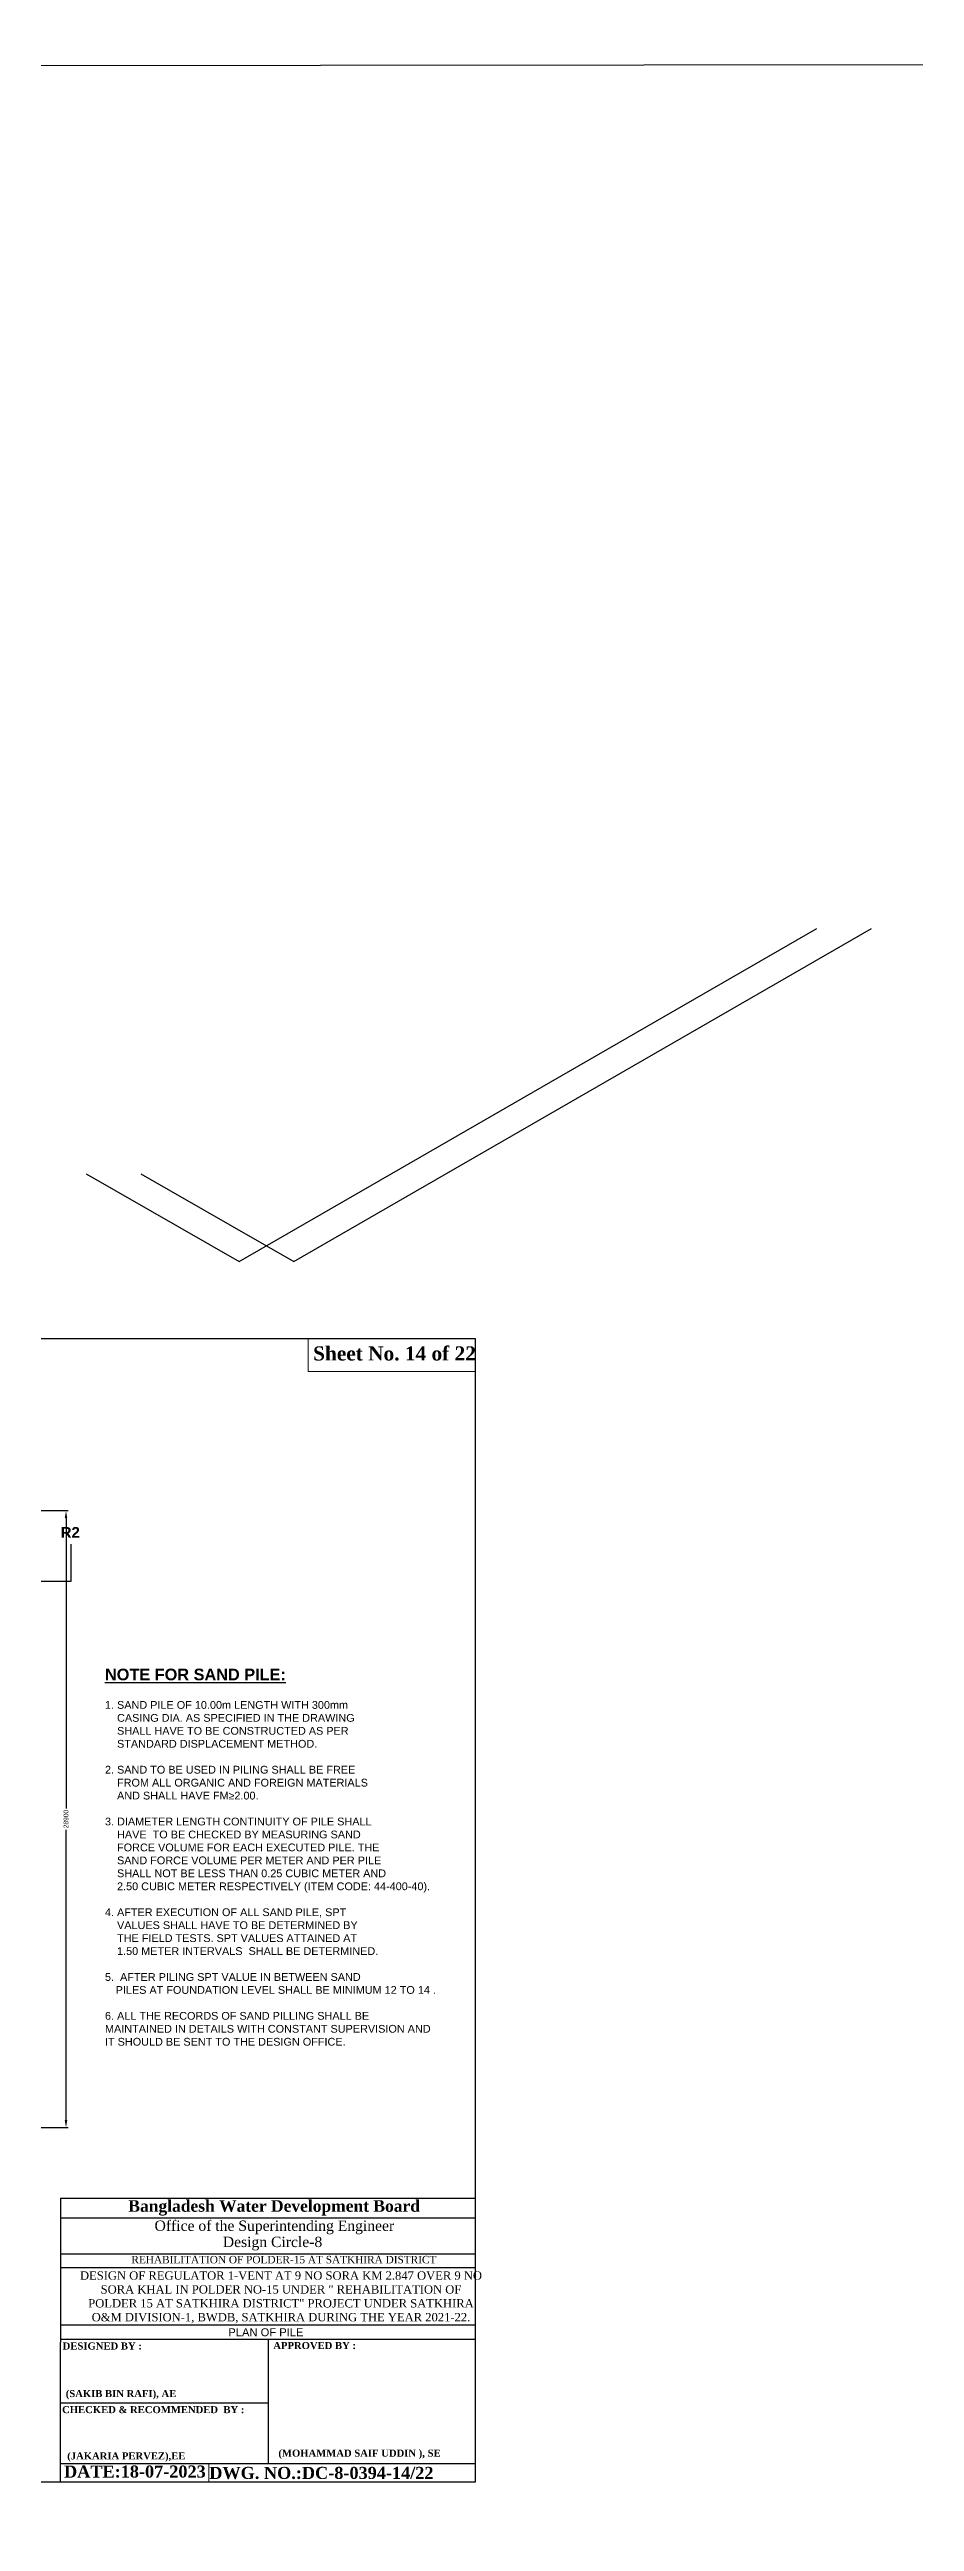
# Model space of a CAD drawing. Extents: x -426260 to 2055400, y -4304674 to -305611.
# Drawn here: x 878756 to 919283, y -1951265 to -1835469 of the extents above; entities that cross this region are included whole.
import ezdxf

# ---------------------------------------------------------------- set-up
doc = ezdxf.new("R2010")
doc.units = 0
doc.header["$LTSCALE"] = 300
doc.header["$MEASUREMENT"] = 0
doc.header["$PDMODE"] = 3
doc.layers.get('DEFPOINTS').update_dxf_attribs({"linetype": 'CONTINUOUS'})
doc.layers.add('Dim', color=7, linetype='CONTINUOUS', lineweight=9)
for name, color, linetype in [('LINE', 7, 'CONTINUOUS'), ('Pile Placing Line', 10, 'CONTINUOUS'), ('TEXT', 10, 'CONTINUOUS')]:
    doc.layers.add(name, color=color, linetype=linetype)
doc.styles.add('Arial', font='arial.ttf')
doc.dimstyles.new('3', dxfattribs={"dimtxt": 225, "dimasz": 350, "dimexe": 100, "dimexo": 25, "dimgap": 9, "dimtad": 0, "dimdec": 0, "dimzin": 0, "dimdsep": 46, "dimtxsty": 'Standard', "dimcen": 0, "dimclrd": 5, "dimclre": 6, "dimclrt": 256, "dimadec": 0, "dimazin": 0, "dimtfac": 1, "dimtdec": 0, "dimtofl": 0, "dimtmove": 2, "dimatfit": 3, "dimfxl": 1, "dimtolj": 1, "dimtzin": 0, "dimarcsym": 0})

# ---------------------------------------------------------------- blocks, each defined once
blk = doc.blocks.new('*D1244')
at = {"layer": 'DEFPOINTS', "color": 0, "ltscale": 0.5, "transparency": 16777216}
for p in [(874817, -1903909), (874817, -1932809), (879532, -1932809)]:
    blk.add_point(p, dxfattribs=at)
at = {"layer": 'LINE', "color": 6, "lineweight": -2, "ltscale": 0.5, "transparency": 16777216}
for p, q in [((874842, -1903909), (879632, -1903909)), ((874842, -1932809), (879632, -1932809))]:
    blk.add_line(p, q, dxfattribs=at)
at = {"layer": 'LINE', "color": 5, "lineweight": -2, "ltscale": 0.5, "transparency": 16777216}
for p, q in [((879532, -1904259), (879532, -1917863)), ((879532, -1932459), (879532, -1918856))]:
    blk.add_line(p, q, dxfattribs=at)
at = {"layer": 'LINE', "color": 5, "ltscale": 0.5, "transparency": 16777216}
for points in [[(879473, -1904259), (879590, -1904259), (879532, -1903909)], [(879473, -1932459), (879590, -1932459), (879532, -1932809)]]:
    blk.add_solid(points, dxfattribs=at)
at = {"layer": 'LINE', "ltscale": 0.5, "transparency": 16777216, "insert": (879532, -1918359), "char_height": 225, "attachment_point": 5, "rotation": 90}
blk.add_mtext('\\A1;28900', dxfattribs=at)

msp = doc.modelspace()

# ---------------------------------------------------------------- linework, layer by layer
at = {"layer": 'LINE', "color": 3, "ltscale": 0.5}
for p, q in [((887640.3, -1892243.2), (914704.1, -1876651.4)), ((890199.5, -1892243.2), (917263.3, -1876651.4)), ((880475.1, -1888141.2), (887640.3, -1892243.2)), ((883034.2, -1888141.2), (890199.5, -1892243.2))]:
    msp.add_line(p, q, dxfattribs=at)
at = {"layer": 'LINE'}
for p, q in [((879271.5, -1936115), (898718.7, -1936115)), ((879271.5, -1936115), (879271.5, -1942880.1)), ((879271.5, -1937037), (898718.7, -1937037)), ((879271.5, -1938721.1), (898718.7, -1938721.1)), ((879271.5, -1939367), (898718.7, -1939367)), ((879271.5, -1942057.5), (898718.7, -1942057.5)), ((879271.5, -1942725.4), (898718.7, -1942725.4)), ((879271.5, -1949406.4), (879271.5, -1942880.1)), ((888995.1, -1942725.4), (888995.1, -1948543.4)), ((879271.5, -1945704.2), (888995.1, -1945704.2)), ((879271.5, -1948543.4), (898718.7, -1948543.4)), ((882920.3, -1948543.4), (898718.7, -1948543.4)), ((882920.3, -1948543.4), (898718.7, -1948543.4)), ((882920.3, -1948543.4), (898718.7, -1948543.4))]:
    msp.add_line(p, q, dxfattribs=at)
at = {"layer": 'LINE', "lineweight": 9}
msp.add_line((898718.7, -1936115), (898718.7, -1949406.4), dxfattribs=at)
at = {"layer": 'LINE', "color": 7, "lineweight": 9}
for p, q in [((886222.1, -1948543.4), (886222.1, -1949406.4)), ((898718.7, -1949406.4), (879918.6, -1949406.4)), ((894706.8, -1949406.4), (896021.6, -1949406.4))]:
    msp.add_line(p, q, dxfattribs=at)
at = {"layer": 'LINE', "color": 3, "ltscale": 0.5}
msp.add_lwpolyline([(-419113.7, -1837581.6), (1602949.6, -1835468.5), (1599037.3, -2021289.6), (-426259.8, -2021289.6)], close=True, dxfattribs=at)
at = {"layer": 'LINE'}
msp.add_lwpolyline([(822997.6, -1949406.4), (898718.7, -1949406.4), (898718.7, -1895860.7), (822997.6, -1895860.7)], close=True, dxfattribs=at)
at = {"layer": 'LINE', "lineweight": 9}
msp.add_lwpolyline([(898718.7, -1895860.7), (890871.3, -1895860.7), (890871.3, -1897400), (898718.7, -1897400)], close=True, dxfattribs=at)
at = {"layer": 'Pile Placing Line', "ltscale": 0.5}
for p, q in [((879776.7, -1907208.3), (879776.7, -1905475.1)), ((864637.8, -1907208.3), (879776.7, -1907208.3))]:
    msp.add_line(p, q, dxfattribs=at)

# ---------------------------------------------------------------- texts
at = {"layer": 'Dim', "color": 7, "ltscale": 50, "insert": (879731.2, -1904929.8), "char_height": 500, "attachment_point": 5, "style": 'Arial'}
msp.add_mtext('\\A1;{\\fArial|b1|i0|c0|p34;R2}', dxfattribs=at)
at = {"layer": 'LINE', "color": 7, "lineweight": 9}
for s, insert, char_height, width, attachment_point in [('{\\fTimes New Roman|b1|i0|c0|p18;Sheet No. 14 of 22}', (891107.8, -1896218.5), 660.884, 23738.744, 1), ('{\\fTimes New Roman|b1|i0|c0|p18;Bangladesh Water Development Board}', (882452.1, -1936211.2), 541.797, 19461.18, 1), ('{\\fTimes New Roman|b0|i0|c0|p18;Office of the Superintending Engineer}', (883680.1, -1937163.9), 484.857, 17415.888, 1), ('{\\fTimes New Roman|b0|i0|c0|p18;Design Circle-8}', (886878.4, -1937922.1), 484.857, 17415.888, 1), ('{\\fTimes New Roman Greek|b0|i0|c0|p18;\\C256;DESIGN OF REGULATOR 1-VENT AT 9 NO SORA KM 2.847 OVER 9 NO SORA KHAL IN POLDER NO-15 UNDER " REHABILITATION OF POLDER 15 AT SATKHIRA DISTRICT" PROJECT UNDER SATKHIRA O&M DIVISION-1, BWDB, SATKHIRA DURING THE YEAR 2021-22.}', (889602.7, -1941977.1), 390, 18799.43, 8), ('{\\fTimes New Roman Greek|b0|i0|c0|p18;\\C256;REHABILITATION OF POLDER-15 AT SATKHIRA DISTRICT}', (889739, -1939175.3), 350, 17410.57, 8), ('\\A1;{\\fArial|b0|i0|c0|p34;\\C256;PLAN OF PILE}', (888896, -1942591.1), 374.794, 15991.007, 8)]:
    msp.add_mtext(s, dxfattribs=dict(at, insert=insert, char_height=char_height, width=width, attachment_point=attachment_point))
at = {"layer": 'LINE', "color": 7, "lineweight": 9, "attachment_point": 1}
for s, insert, char_height in [('{\\fTimes New Roman|b1|i0|c0|p18;DESIGNED BY :}', (879375.8, -1942876.4), 329.834), ('{\\fTimes New Roman|b1|i0|c0|p18;APPROVED BY :}', (889241.6, -1942855), 329.834), ('{\\fTimes New Roman|b1|i0|c0|p18;\\C0;(SAKIB BIN RAFI), AE}', (879519.6, -1945104.9), 329.834), ('{\\fTimes New Roman|b1|i0|c0|p18;CHECKED & RECOMMENDED  BY :}', (879348.7, -1945857.2), 329.834), ('{\\fTimes New Roman|b1|i0|c0|p18;DATE:18-07-2023}', (879438.6, -1948639.6), 565.147), ('{\\fTimes New Roman|b1|i0|c0|p18;\\C0;(JAKARIA PERVEZ),EE  }', (879589.8, -1948024), 329.834), (' {\\fTimes New Roman|b1|i0|c0|p18;DWG. NO.:DC-8-0394-14/22}', (886033.1, -1948703.7), 565.147), ('{\\fTimes New Roman|b1|i0|c0|p18;\\C0;(MOHAMMAD SAIF UDDIN ), SE}', (889482.3, -1947895.7), 329.834)]:
    msp.add_mtext(s, dxfattribs=dict(at, insert=insert, char_height=char_height))
at = {"layer": 'TEXT', "color": 6, "insert": (881357.5, -1920145.8, 0), "char_height": 325, "width": 15567.82, "attachment_point": 4, "style": 'Arial'}
msp.add_mtext('{\\fArial|b1|i0|c0|p34;\\H1.68x;\\LNOTE FOR SAND PILE:\\fArial|b0|i0|c0|p34;\\l\\P\\fArial|b1|i0|c0|p34;\\H0.6667x;\\P\\fArial|b0|i0|c0|p34;\\C0;1. SAND PILE OF 10.00m LENGTH WITH 300mm\\P    CASING DIA. AS SPECIFIED IN THE DRAWING\\P    SHALL HAVE TO BE CONSTRUCTED AS PER        \\P    STANDARD DISPLACEMENT METHOD.\\C6;\\P\\P\\C0;2. SAND TO BE USED IN PILING SHALL BE FREE\\P    FROM ALL ORGANIC AND FOREIGN MATERIALS    \\P    AND SHALL HAVE FM\\H0.9672x;\\C7;≥\\H1.034x;\\C0;2.00.\\P\\P3. DIAMETER LENGTH CONTINUITY OF PILE SHALL  \\P    HAVE  TO BE CHECKED BY MEASURING SAND   \\P    FORCE VOLUME FOR EACH EXECUTED PILE. THE   \\P    SAND FORCE VOLUME PER METER AND PER PILE \\P    SHALL NOT BE LESS THAN 0.25 CUBIC METER \\H0.9999x;AND    \\P    2.50 CUBIC METER RESPECTIVELY (ITEM CODE: \\C1;44-400-40\\C0;).\\P\\P4. AFTER EXECUTION OF ALL SAND PILE, SPT \\P    VALUES SHALL HAVE TO BE DETERMINED BY\\P    THE FIELD TESTS. SPT VALUES ATTAINED AT \\P    1.50 METER INTERVALS  SHALL BE DETERMINED.\\P\\P\\pt1e+004;5.  AFTER PILING SPT VALUE IN BETWEEN SAND ^I   \\P\\pt500;^IPILES AT FOUNDATION LEVEL SHALL BE MINIMUM 12 TO 14 .\\P\\P6. ALL THE RECORDS OF SAND PILLING SHALL BE MAINTAINED IN DETAILS WITH CONSTANT SUPERVISION AND IT SHOULD BE SENT TO THE DESIGN OFFICE. }', dxfattribs=at)

# ---------------------------------------------------------------- dimensions: what is measured, and where the dimension line sits
at = {"layer": 'LINE', "color": 3, "ltscale": 0.5}
dim = msp.add_linear_dim(base=(879531.7, -1932809.4), p1=(874816.6, -1903909.4), p2=(874816.6, -1932809.4), angle=90, dimstyle='3', override={"dimfxl": 700}, dxfattribs=at)
dim.commit()
dim.dimension.update_dxf_attribs({"geometry": '*D1244', "text_midpoint": (879531.7, -1918359.4)})

doc.saveas('drawing.dxf')
